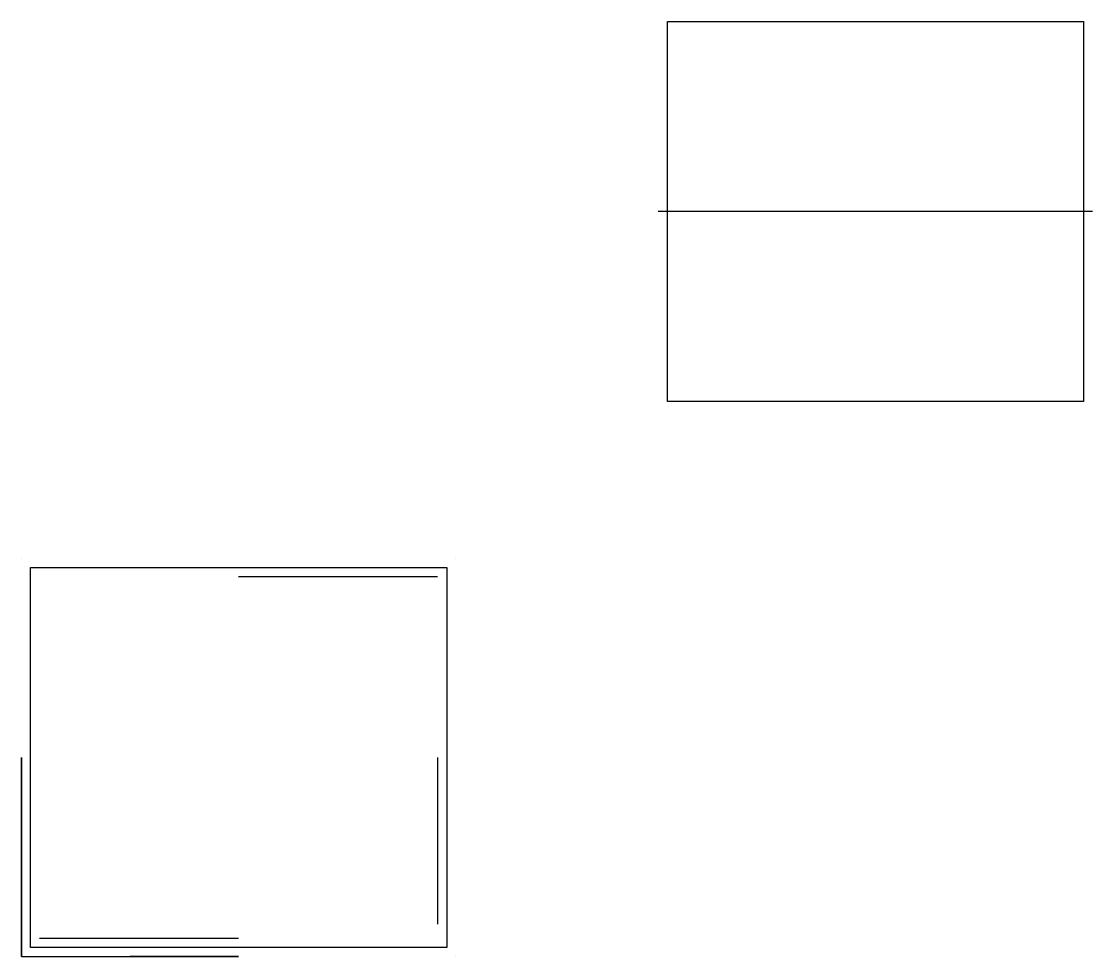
# Model space of a CAD drawing. Header units: inches. Extents: x 247 to 543, y 115 to 374.
import ezdxf

# ---------------------------------------------------------------- set-up
doc = ezdxf.new("R2010")
doc.units = ezdxf.units.IN
doc.header["$MEASUREMENT"] = 0

msp = doc.modelspace()

# ---------------------------------------------------------------- linework, layer by layer
for p, q in [((543.29, 321.34), (423.29, 321.34)), ((367.32, 225.39, 48.75), (367.32, 225.39, 56.88)), ((307.32, 220.39, 5), (362.32, 220.39, 5)), ((362.32, 170.39, 5), (362.32, 124.39, 5)), ((307.32, 120.39, 57.5), (252.32, 120.39, 57.5)), ((247.32, 115.39, 48.75), (247.32, 115.39, 56.88)), ((367.32, 115.39, 32.5), (367.32, 115.39, 48.75)), ((367.32, 115.39, 48.75), (367.32, 115.39, 56.88))]:
    msp.add_line(p, q)
at = {"extrusion": (-1, 0, 0)}
for p, q in [((247.32, 225.39, 48.75), (247.32, 225.39, 56.88)), ((247.32, 115.39, 60), (247.32, 170.39, 60)), ((247.32, 170.39, 60), (247.32, 120.39, 60)), ((247.32, 120.39, 60), (247.32, 120.39, 60)), ((247.32, 120.39, 60), (247.32, 120.39, 60)), ((247.32, 120.39, 60), (247.32, 115.39, 60)), ((247.32, 115.39, 60), (247.32, 117.89, 60))]:
    msp.add_line(p, q, dxfattribs=at)
at = {"extrusion": (1, 0, 0)}
msp.add_line((367.32, 225.39, 48.75), (367.32, 225.39, 56.88), dxfattribs=at)
at = {"extrusion": (0, 1, 0)}
msp.add_line((252.32, 120.39, 57.5), (252.32, 120.39, 31.25), dxfattribs=at)
at = {"extrusion": (0, -1, 0)}
for p, q in [((247.32, 115.39, 57.5), (247.32, 115.39, 28.75)), ((247.32, 115.39, 28.75), (247.32, 115.39)), ((247.32, 115.39), (307.32, 115.39)), ((307.32, 115.39), (277.32, 115.39))]:
    msp.add_line(p, q, dxfattribs=at)
at = {"extrusion": (0, 0, -1)}
msp.add_lwpolyline([(-425.79, 373.84), (-540.79, 373.84), (-540.79, 268.84), (-425.79, 268.84)], close=True, dxfattribs=at)
at = {"elevation": 60}
msp.add_lwpolyline([(249.82, 222.89), (364.82, 222.89), (364.82, 117.89), (249.82, 117.89)], close=True, dxfattribs=at)

doc.saveas('drawing.dxf')
